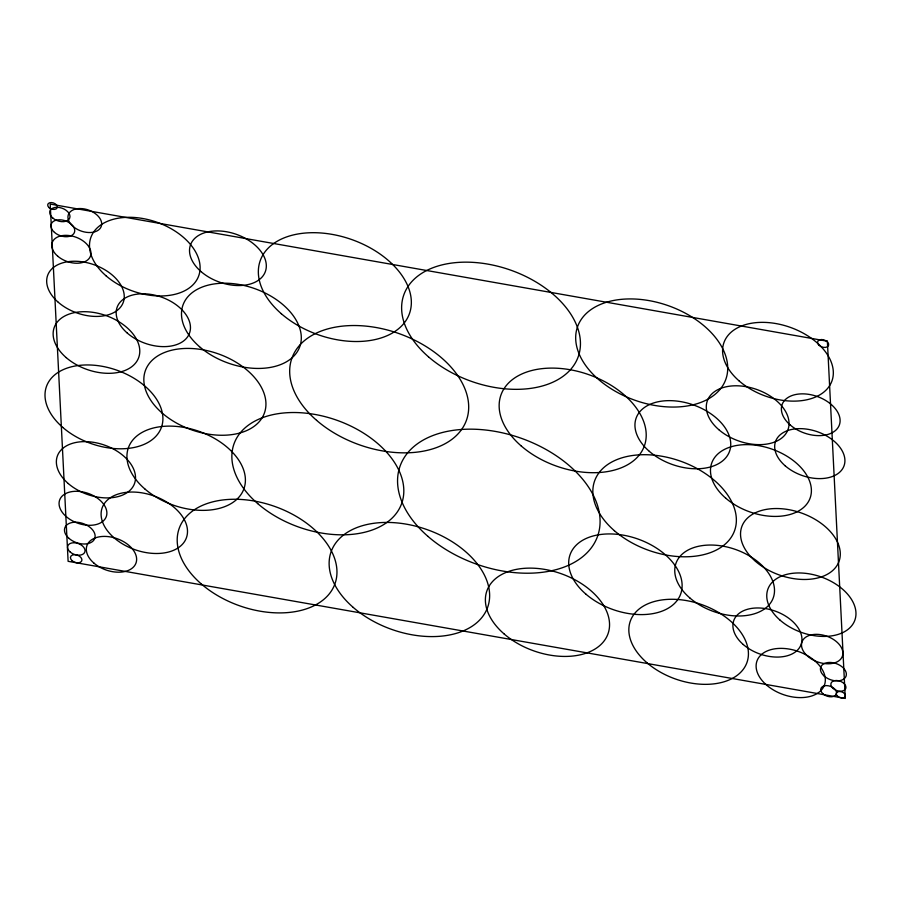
<?xml version="1.0" encoding="UTF-8"?>
<svg xmlns="http://www.w3.org/2000/svg" width="901" height="901" viewBox="0 0 901 901"><rect width="100%" height="100%" fill="white"/><g stroke="black" fill="none" stroke-linecap="round" stroke-linejoin="round"><path stroke-width="1.35" d="M827.377 341.209L50.208 204.076L68.116 561.323L845.296 698.444L827.377 341.209M72.148 560.76A5.969 3.807 19.5 0 0 81.766 560.85A5.969 3.807 19.5 0 0 74.625 554.656A5.969 3.807 19.5 0 0 72.148 560.76M58.328 302.331A40.14 25.588 19.5 0 0 123.043 302.927A40.14 25.588 19.5 0 0 75.02 261.245A40.14 25.588 19.5 0 0 58.328 302.331M66.156 357.584A44.836 28.573 19.5 0 0 138.427 358.249A44.836 28.573 19.5 0 0 84.795 311.701A44.836 28.573 19.5 0 0 66.156 357.584M52.776 218.019A10.485 6.679 19.5 0 0 69.67 218.177A10.485 6.679 19.5 0 0 57.135 207.298A10.485 6.679 19.5 0 0 52.776 218.019M819.223 345.432A5.766 3.683 19.5 0 0 828.526 345.511A5.766 3.683 19.5 0 0 821.622 339.519A5.766 3.683 19.5 0 0 819.223 345.432M837.671 696.315A4.708 2.996 19.5 0 0 845.262 696.383A4.708 2.996 19.5 0 0 839.631 691.495A4.708 2.996 19.5 0 0 837.671 696.315M833.121 688.477A7.816 4.978 19.5 0 0 845.712 688.601A7.816 4.978 19.5 0 0 836.365 680.48A7.816 4.978 19.5 0 0 833.121 688.477M69.073 538.438A15.869 10.114 19.5 0 0 94.661 538.674A15.869 10.114 19.5 0 0 75.673 522.197A15.869 10.114 19.5 0 0 69.073 538.438M718.728 429.608A42.82 27.289 19.5 0 0 787.744 430.25A42.82 27.289 19.5 0 0 736.534 385.786A42.82 27.289 19.5 0 0 718.728 429.608M73.004 226.399A17.457 11.127 19.5 0 0 101.16 226.658A17.457 11.127 19.5 0 0 80.268 208.536A17.457 11.127 19.5 0 0 73.004 226.399M54.488 232.402A12.332 7.861 19.5 0 0 74.378 232.582A12.332 7.861 19.5 0 0 59.624 219.776A12.332 7.861 19.5 0 0 54.488 232.402M790.177 424.957A30.409 19.383 19.5 0 0 839.191 425.418A30.409 19.383 19.5 0 0 802.814 393.85A30.409 19.383 19.5 0 0 790.177 424.957M823.109 693.95A8.165 5.203 19.5 0 0 836.274 694.074A8.165 5.203 19.5 0 0 826.499 685.593A8.165 5.203 19.5 0 0 823.109 693.95M824.314 676.178A13.436 8.559 19.5 0 0 845.96 676.381A13.436 8.559 19.5 0 0 829.9 662.438A13.436 8.559 19.5 0 0 824.314 676.178M598.534 379.445A78.669 50.141 19.5 0 0 725.339 380.616A78.669 50.141 19.5 0 0 631.241 298.929A78.669 50.141 19.5 0 0 598.534 379.445M106.115 275.875A57.236 36.479 19.5 0 0 198.378 276.731A57.236 36.479 19.5 0 0 129.913 217.299A57.236 36.479 19.5 0 0 106.115 275.875M755.522 561.357A51.616 32.898 19.5 0 0 838.73 562.134A51.616 32.898 19.5 0 0 776.989 508.536A51.616 32.898 19.5 0 0 755.522 561.357M114.067 537.796A44.712 28.505 19.5 0 0 186.147 538.471A44.712 28.505 19.5 0 0 132.661 492.036A44.712 28.505 19.5 0 0 114.067 537.796M646.794 662.618A61.887 39.453 19.5 0 0 746.557 663.541A61.887 39.453 19.5 0 0 672.518 599.278A61.887 39.453 19.5 0 0 646.794 662.618M57.63 256.109A20.295 12.941 19.5 0 0 90.337 256.413A20.295 12.941 19.5 0 0 66.066 235.341A20.295 12.941 19.5 0 0 57.63 256.109M62.732 427.389A60.998 38.878 19.5 0 0 161.054 428.302A60.998 38.878 19.5 0 0 88.095 364.95A60.998 38.878 19.5 0 0 62.732 427.389M428.504 356.852A92.521 58.97 19.5 0 0 577.642 358.238A92.521 58.97 19.5 0 0 466.966 262.157A92.521 58.97 19.5 0 0 428.504 356.852M353.248 607.432A83.05 52.934 19.5 0 0 487.126 608.671A83.05 52.934 19.5 0 0 387.779 522.434A83.05 52.934 19.5 0 0 353.248 607.432M780.142 620.215A46.176 29.44 19.5 0 0 854.576 620.913A46.176 29.44 19.5 0 0 799.333 572.957A46.176 29.44 19.5 0 0 780.142 620.215M70.177 552.031A9.055 5.778 19.5 0 0 84.784 552.167A9.055 5.778 19.5 0 0 73.95 542.751A9.055 5.778 19.5 0 0 70.177 552.031M201.047 271.595A39.745 25.341 19.5 0 0 265.119 272.192A39.745 25.341 19.5 0 0 217.569 230.915A39.745 25.341 19.5 0 0 201.047 271.595M766.514 685.03A35.815 22.829 19.5 0 0 824.246 685.571A35.815 22.829 19.5 0 0 781.404 648.371A35.815 22.829 19.5 0 0 766.514 685.03M739.214 381.01A57.315 36.536 19.5 0 0 831.6 381.866A57.315 36.536 19.5 0 0 763.046 322.355A57.315 36.536 19.5 0 0 739.214 381.01M144.734 488.849A61.302 39.07 19.5 0 0 243.552 489.761A61.302 39.07 19.5 0 0 170.221 426.117A61.302 39.07 19.5 0 0 144.734 488.849M585.74 593.996A58.689 37.403 19.5 0 0 680.345 594.874A58.689 37.403 19.5 0 0 610.146 533.933A58.689 37.403 19.5 0 0 585.74 593.996M281.337 313.728A79.175 50.467 19.5 0 0 408.953 314.911A79.175 50.467 19.5 0 0 314.246 232.695A79.175 50.467 19.5 0 0 281.337 313.728M257.697 503.591A88.985 56.718 19.5 0 0 401.125 504.92A88.985 56.718 19.5 0 0 294.683 412.523A88.985 56.718 19.5 0 0 257.697 503.591M614.392 530.712A74.276 47.348 19.5 0 0 734.124 531.827A74.276 47.348 19.5 0 0 645.274 454.701A74.276 47.348 19.5 0 0 614.392 530.712M68.262 483.544A40.962 26.106 19.5 0 0 134.283 484.152A40.962 26.106 19.5 0 0 85.291 441.625A40.962 26.106 19.5 0 0 68.262 483.544M127.345 333.133A38.428 24.496 19.5 0 0 189.3 333.708A38.428 24.496 19.5 0 0 143.327 293.794A38.428 24.496 19.5 0 0 127.345 333.133M785.221 465.851A36.355 23.178 19.5 0 0 843.82 466.391A36.355 23.178 19.5 0 0 800.336 428.639A36.355 23.178 19.5 0 0 785.221 465.851M807.724 656.266A21.421 13.65 19.5 0 0 842.255 656.592A21.421 13.65 19.5 0 0 816.633 634.338A21.421 13.65 19.5 0 0 807.724 656.266M649.351 451.378A49.566 31.591 19.5 0 0 729.247 452.111A49.566 31.591 19.5 0 0 669.961 400.641A49.566 31.591 19.5 0 0 649.351 451.378M427.986 536.422A104.798 66.798 19.5 0 0 596.913 537.987A104.798 66.798 19.5 0 0 471.561 429.169A104.798 66.798 19.5 0 0 427.986 536.422M521.24 445.984A76.101 48.508 19.5 0 0 643.911 447.121A76.101 48.508 19.5 0 0 552.876 368.104A76.101 48.508 19.5 0 0 521.24 445.984M199.481 346.671A62.011 39.531 19.5 0 0 299.436 347.595A62.011 39.531 19.5 0 0 225.261 283.207A62.011 39.531 19.5 0 0 199.481 346.671M162.191 413.075A63.171 40.263 19.5 0 0 264.027 414.021A63.171 40.263 19.5 0 0 188.455 348.417A63.171 40.263 19.5 0 0 162.191 413.075M743.28 644.53A35.725 22.773 19.5 0 0 800.876 645.06A35.725 22.773 19.5 0 0 758.135 607.961A35.725 22.773 19.5 0 0 743.28 644.53M725.632 498.084A52.224 33.292 19.5 0 0 809.819 498.861A52.224 33.292 19.5 0 0 747.346 444.632A52.224 33.292 19.5 0 0 725.632 498.084M93.862 563.046A26.039 16.601 19.5 0 0 135.848 563.44A26.039 16.601 19.5 0 0 104.685 536.399A26.039 16.601 19.5 0 0 93.862 563.046M316.578 420.328A92.623 59.038 19.5 0 0 465.885 421.713A92.623 59.038 19.5 0 0 355.095 325.531A92.623 59.038 19.5 0 0 316.578 420.328M504.042 633.876A64.253 40.95 19.5 0 0 607.612 634.833A64.253 40.95 19.5 0 0 530.757 568.126A64.253 40.95 19.5 0 0 504.042 633.876M201.205 583.882A82.667 52.697 19.5 0 0 334.462 585.109A82.667 52.697 19.5 0 0 235.578 499.267A82.667 52.697 19.5 0 0 201.205 583.882M689.738 597.87A51.627 32.909 19.5 0 0 772.945 598.647A51.627 32.909 19.5 0 0 711.193 545.037A51.627 32.909 19.5 0 0 689.738 597.87M66.246 516.622A24.744 15.779 19.5 0 0 106.138 516.983A24.744 15.779 19.5 0 0 76.54 491.282A24.744 15.779 19.5 0 0 66.246 516.622M49.127 207.68A5.012 3.199 19.5 0 0 57.213 207.759A5.012 3.199 19.5 0 0 51.211 202.556A5.012 3.199 19.5 0 0 49.127 207.68"/></g></svg>
